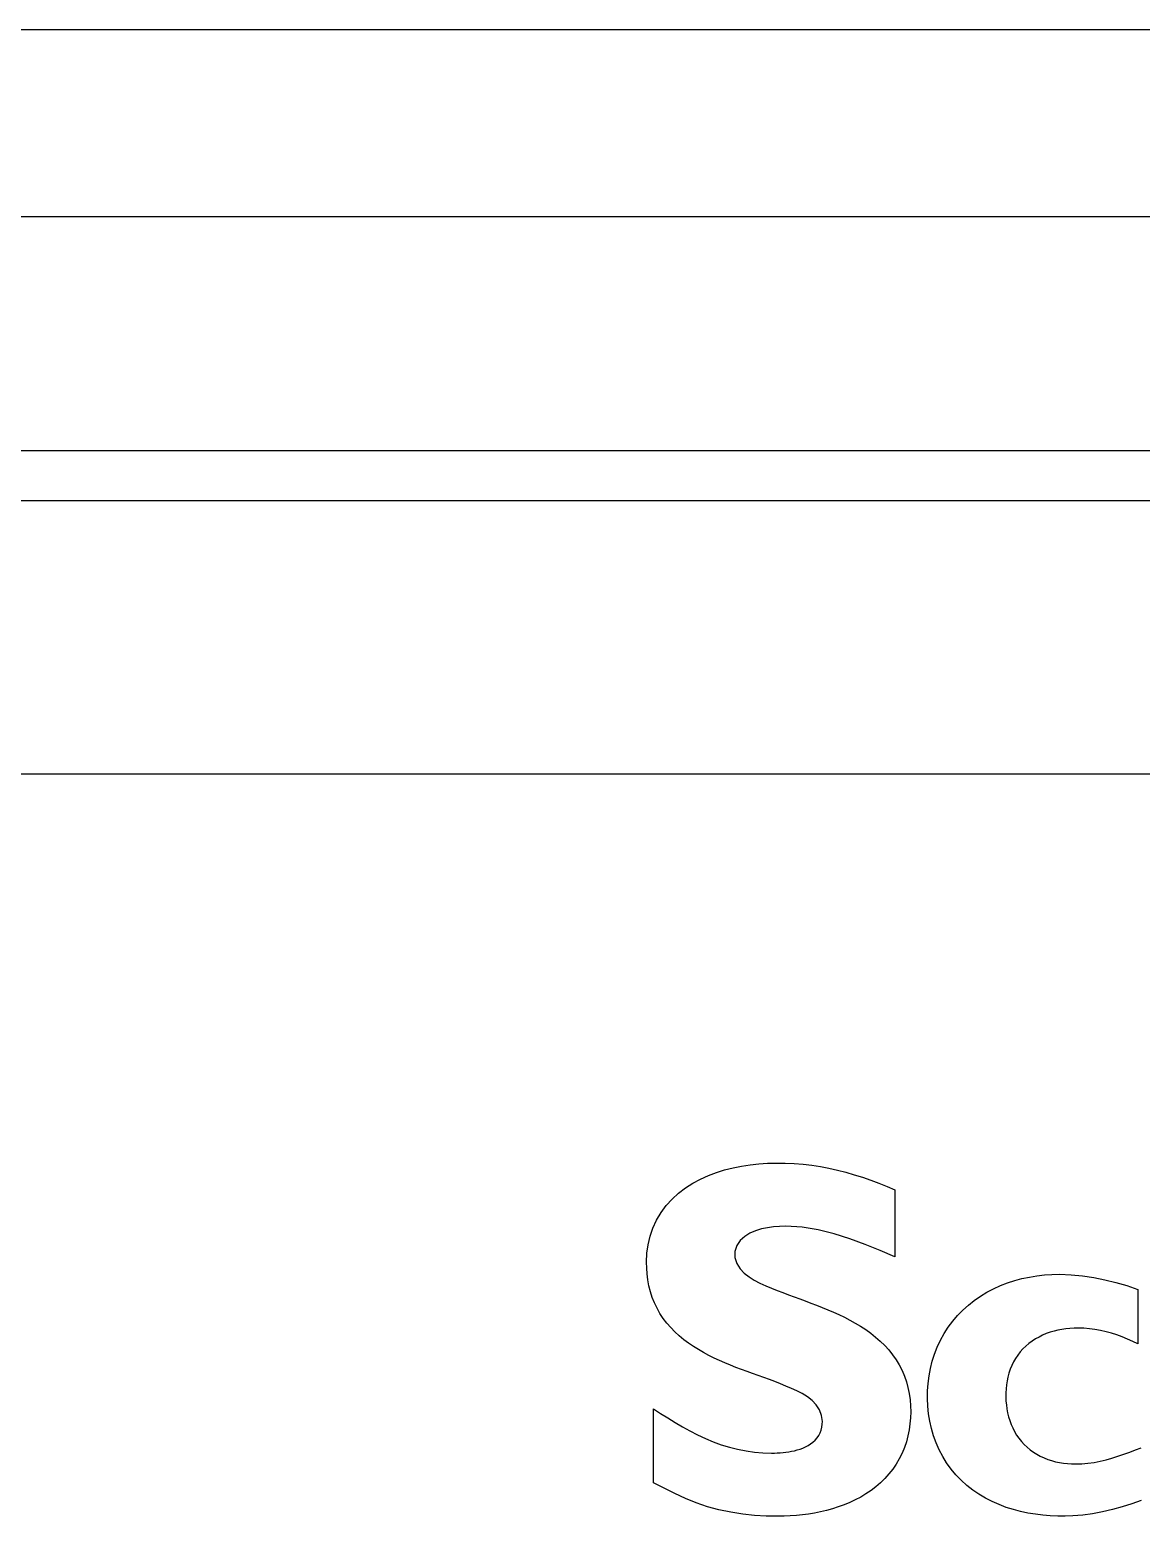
# Model space of a CAD drawing. Extents: x 0 to 226, y 0 to 690.
# Drawn here: x 134.74 to 146.62, y 637.36 to 653.24 of the extents above; entities that cross this region are included whole.
import ezdxf

# ---------------------------------------------------------------- set-up
doc = ezdxf.new("R2010")
doc.units = 0
doc.layers.add('-15N-THT. THIẾT BỊ ĐÓNG MỞ', color=40, linetype='CONTINUOUS')

# ---------------------------------------------------------------- blocks, each defined once
blk = doc.blocks.new('06 - N - SC VSD ATV630D30~D45N4')
at = {"layer": '-15N-THT. THIẾT BỊ ĐÓNG MỞ'}
for p, q in [((95.447, 308.591), (-95.457, 308.591)), ((86.98, 306.591), (-6.99, 306.591)), ((69.99, 304.091), (-70, 304.091)), ((6.8, 303.562), (73.19, 303.562)), ((6.9, 300.641), (73.09, 300.641)), ((28.986, 296.35), (29.072, 296.382)), ((29.072, 296.382), (29.16, 296.41)), ((29.16, 296.41), (29.25, 296.432)), ((29.25, 296.432), (29.341, 296.45)), ((29.341, 296.45), (29.432, 296.464)), ((29.432, 296.464), (29.524, 296.474)), ((29.524, 296.474), (29.618, 296.48)), ((29.618, 296.48), (29.712, 296.482)), ((29.712, 296.482), (29.808, 296.482)), ((29.808, 296.482), (29.903, 296.477)), ((29.903, 296.477), (29.998, 296.47)), ((29.998, 296.47), (30.091, 296.459)), ((30.091, 296.459), (30.183, 296.445)), ((30.183, 296.445), (30.274, 296.428)), ((30.274, 296.428), (30.365, 296.408)), ((30.365, 296.408), (30.455, 296.384)), ((30.455, 296.384), (30.544, 296.358)), ((28.668, 296.161), (28.742, 296.218)), ((28.742, 296.218), (28.82, 296.268)), ((28.82, 296.268), (28.901, 296.311)), ((28.901, 296.311), (28.986, 296.35)), ((30.544, 296.358), (30.633, 296.33)), ((30.633, 296.33), (30.721, 296.299)), ((30.721, 296.299), (30.809, 296.266)), ((30.809, 296.266), (30.895, 296.232)), ((30.895, 296.232), (30.98, 296.196)), ((28.536, 296.029), (28.599, 296.098)), ((28.599, 296.098), (28.668, 296.161)), ((30.98, 296.196), (30.98, 295.479)), ((30.98, 296.196), (30.98, 296.196)), ((28.432, 295.873), (28.48, 295.953)), ((28.48, 295.953), (28.536, 296.029)), ((28.363, 295.7), (28.393, 295.788)), ((28.393, 295.788), (28.432, 295.873)), ((29.43, 295.733), (29.375, 295.699)), ((29.491, 295.759), (29.43, 295.733)), ((29.553, 295.778), (29.491, 295.759)), ((29.617, 295.792), (29.553, 295.778)), ((29.682, 295.801), (29.617, 295.792)), ((29.747, 295.806), (29.682, 295.801)), ((29.813, 295.808), (29.747, 295.806)), ((29.813, 295.808), (29.813, 295.808)), ((29.987, 295.798), (29.813, 295.808)), ((30.159, 295.77), (29.987, 295.798)), ((30.329, 295.727), (30.159, 295.77)), ((28.329, 295.518), (28.342, 295.61)), ((28.342, 295.61), (28.363, 295.7)), ((29.29, 295.601), (29.27, 295.538)), ((29.326, 295.655), (29.29, 295.601)), ((29.375, 295.699), (29.326, 295.655)), ((30.496, 295.674), (30.329, 295.727)), ((30.66, 295.614), (30.496, 295.674)), ((30.821, 295.548), (30.66, 295.614)), ((28.325, 295.425), (28.329, 295.518)), ((28.325, 295.425), (28.325, 295.425)), ((28.327, 295.361), (28.325, 295.425)), ((29.27, 295.538), (29.27, 295.472)), ((29.27, 295.472), (29.289, 295.409)), ((30.98, 295.479), (30.821, 295.548)), ((30.98, 295.479), (30.98, 295.479)), ((28.331, 295.298), (28.327, 295.361)), ((28.34, 295.234), (28.331, 295.298)), ((29.289, 295.409), (29.324, 295.354)), ((29.324, 295.354), (29.37, 295.307)), ((29.37, 295.307), (29.421, 295.267)), ((29.421, 295.267), (29.477, 295.232)), ((32.337, 295.248), (32.416, 295.265)), ((32.416, 295.265), (32.496, 295.277)), ((32.496, 295.277), (32.576, 295.287)), ((32.576, 295.287), (32.657, 295.292)), ((32.657, 295.292), (32.737, 295.294)), ((32.737, 295.294), (32.737, 295.294)), ((32.737, 295.294), (32.861, 295.289)), ((32.861, 295.289), (32.984, 295.277)), ((32.984, 295.277), (33.105, 295.259)), ((33.105, 295.259), (33.223, 295.236)), ((28.351, 295.17), (28.34, 295.234)), ((28.367, 295.108), (28.351, 295.17)), ((28.387, 295.047), (28.367, 295.108)), ((29.477, 295.232), (29.537, 295.201)), ((29.537, 295.201), (29.6, 295.172)), ((29.6, 295.172), (29.661, 295.146)), ((29.661, 295.146), (29.721, 295.122)), ((29.721, 295.122), (29.782, 295.098)), ((29.782, 295.098), (29.842, 295.076)), ((31.893, 295.06), (31.962, 295.102)), ((31.962, 295.102), (32.034, 295.139)), ((32.034, 295.139), (32.107, 295.173)), ((32.107, 295.173), (32.182, 295.202)), ((32.182, 295.202), (32.259, 295.227)), ((32.259, 295.227), (32.337, 295.248)), ((33.223, 295.236), (33.341, 295.207)), ((33.341, 295.207), (33.457, 295.173)), ((33.457, 295.173), (33.574, 295.133)), ((33.574, 295.133), (33.574, 294.55)), ((33.574, 295.133), (33.574, 295.133)), ((28.41, 294.988), (28.387, 295.047)), ((28.438, 294.931), (28.41, 294.988)), ((29.842, 295.076), (29.902, 295.054)), ((29.902, 295.054), (29.962, 295.032)), ((29.962, 295.032), (30.022, 295.01)), ((30.022, 295.01), (30.082, 294.987)), ((30.082, 294.987), (30.142, 294.965)), ((30.142, 294.965), (30.202, 294.941)), ((30.202, 294.941), (30.262, 294.916)), ((31.705, 294.911), (31.764, 294.965)), ((31.764, 294.965), (31.827, 295.014)), ((31.827, 295.014), (31.893, 295.06)), ((28.469, 294.876), (28.438, 294.931)), ((28.504, 294.823), (28.469, 294.876)), ((28.542, 294.772), (28.504, 294.823)), ((30.262, 294.916), (30.322, 294.89)), ((30.322, 294.89), (30.381, 294.863)), ((30.381, 294.863), (30.44, 294.835)), ((30.44, 294.835), (30.498, 294.805)), ((30.498, 294.805), (30.556, 294.773)), ((31.549, 294.728), (31.597, 294.792)), ((31.597, 294.792), (31.649, 294.854)), ((31.649, 294.854), (31.705, 294.911)), ((28.584, 294.724), (28.542, 294.772)), ((28.628, 294.679), (28.584, 294.724)), ((28.674, 294.636), (28.628, 294.679)), ((28.723, 294.595), (28.674, 294.636)), ((30.556, 294.773), (30.612, 294.739)), ((30.612, 294.739), (30.668, 294.703)), ((30.668, 294.703), (30.721, 294.664)), ((30.721, 294.664), (30.773, 294.623)), ((30.773, 294.623), (30.823, 294.58)), ((31.466, 294.59), (31.505, 294.66)), ((31.505, 294.66), (31.549, 294.728)), ((32.519, 294.624), (32.481, 294.603)), ((32.558, 294.643), (32.519, 294.624)), ((32.597, 294.66), (32.558, 294.643)), ((32.638, 294.675), (32.597, 294.66)), ((32.68, 294.687), (32.638, 294.675)), ((32.722, 294.697), (32.68, 294.687)), ((32.764, 294.705), (32.722, 294.697)), ((32.807, 294.711), (32.764, 294.705)), ((32.85, 294.715), (32.807, 294.711)), ((32.894, 294.718), (32.85, 294.715)), ((32.937, 294.719), (32.894, 294.718)), ((32.937, 294.719), (32.937, 294.719)), ((32.997, 294.717), (32.937, 294.719)), ((33.058, 294.712), (32.997, 294.717)), ((33.117, 294.704), (33.058, 294.712)), ((33.177, 294.693), (33.117, 294.704)), ((33.235, 294.68), (33.177, 294.693)), ((33.293, 294.664), (33.235, 294.68)), ((33.351, 294.646), (33.293, 294.664)), ((33.408, 294.625), (33.351, 294.646)), ((33.464, 294.602), (33.408, 294.625)), ((28.774, 294.558), (28.723, 294.595)), ((28.826, 294.522), (28.774, 294.558)), ((28.88, 294.489), (28.826, 294.522)), ((28.935, 294.457), (28.88, 294.489)), ((30.823, 294.58), (30.87, 294.534)), ((30.87, 294.534), (30.915, 294.486)), ((30.915, 294.486), (30.955, 294.435)), ((31.403, 294.442), (31.432, 294.517)), ((31.432, 294.517), (31.466, 294.59)), ((32.319, 294.464), (32.293, 294.43)), ((32.348, 294.496), (32.319, 294.464)), ((32.378, 294.526), (32.348, 294.496)), ((32.411, 294.554), (32.378, 294.526)), ((32.445, 294.58), (32.411, 294.554)), ((32.481, 294.603), (32.445, 294.58)), ((33.52, 294.577), (33.464, 294.602)), ((33.574, 294.55), (33.52, 294.577)), ((33.574, 294.55), (33.574, 294.55)), ((28.991, 294.427), (28.935, 294.457)), ((29.048, 294.399), (28.991, 294.427)), ((29.105, 294.373), (29.048, 294.399)), ((29.163, 294.347), (29.105, 294.373)), ((29.222, 294.323), (29.163, 294.347)), ((29.281, 294.299), (29.222, 294.323)), ((30.955, 294.435), (30.993, 294.381)), ((30.993, 294.381), (31.026, 294.325)), ((31.026, 294.325), (31.056, 294.267)), ((31.359, 294.288), (31.378, 294.366)), ((31.378, 294.366), (31.403, 294.442)), ((32.228, 294.318), (32.212, 294.279)), ((32.247, 294.357), (32.228, 294.318)), ((32.269, 294.394), (32.247, 294.357)), ((32.293, 294.43), (32.269, 294.394)), ((29.34, 294.277), (29.281, 294.299)), ((29.399, 294.255), (29.34, 294.277)), ((29.459, 294.233), (29.399, 294.255)), ((29.519, 294.212), (29.459, 294.233)), ((29.578, 294.19), (29.519, 294.212)), ((29.638, 294.169), (29.578, 294.19)), ((29.697, 294.147), (29.638, 294.169)), ((29.756, 294.124), (29.697, 294.147)), ((31.056, 294.267), (31.081, 294.207)), ((31.081, 294.207), (31.102, 294.146)), ((31.102, 294.146), (31.119, 294.083)), ((31.334, 294.129), (31.344, 294.209)), ((31.344, 294.209), (31.359, 294.288)), ((32.178, 294.154), (32.171, 294.112)), ((32.187, 294.196), (32.178, 294.154)), ((32.198, 294.238), (32.187, 294.196)), ((32.212, 294.279), (32.198, 294.238)), ((29.815, 294.1), (29.756, 294.124)), ((29.873, 294.075), (29.815, 294.1)), ((29.932, 294.048), (29.873, 294.075)), ((29.99, 294.019), (29.932, 294.048)), ((30.044, 293.985), (29.99, 294.019)), ((30.094, 293.946), (30.044, 293.985)), ((31.119, 294.083), (31.132, 294.019)), ((31.132, 294.019), (31.141, 293.954)), ((31.328, 293.967), (31.329, 294.048)), ((31.329, 294.048), (31.334, 294.129)), ((32.165, 294.026), (32.164, 293.983)), ((32.164, 293.983), (32.166, 293.94)), ((32.167, 294.069), (32.165, 294.026)), ((32.171, 294.112), (32.167, 294.069)), ((28.4, 293.858), (28.476, 293.808)), ((28.4, 293.858), (28.4, 293.858)), ((28.4, 293.065), (28.4, 293.858)), ((30.137, 293.9), (30.094, 293.946)), ((30.172, 293.846), (30.137, 293.9)), ((30.196, 293.786), (30.172, 293.846)), ((31.141, 293.954), (31.146, 293.889)), ((31.146, 293.889), (31.148, 293.824)), ((31.148, 293.824), (31.146, 293.759)), ((31.332, 293.885), (31.328, 293.967)), ((31.34, 293.804), (31.332, 293.885)), ((32.166, 293.94), (32.17, 293.898)), ((32.17, 293.898), (32.176, 293.856)), ((32.176, 293.856), (32.184, 293.814)), ((28.476, 293.808), (28.553, 293.759)), ((28.553, 293.759), (28.63, 293.711)), ((28.63, 293.711), (28.708, 293.664)), ((28.708, 293.664), (28.788, 293.62)), ((30.205, 293.723), (30.196, 293.786)), ((30.199, 293.661), (30.203, 293.692)), ((30.203, 293.692), (30.205, 293.723)), ((30.205, 293.723), (30.205, 293.723)), ((31.14, 293.695), (31.131, 293.631)), ((31.146, 293.759), (31.14, 293.695)), ((31.353, 293.724), (31.34, 293.804)), ((31.37, 293.645), (31.353, 293.724)), ((32.184, 293.814), (32.194, 293.772)), ((32.194, 293.772), (32.206, 293.732)), ((32.206, 293.732), (32.221, 293.691)), ((32.221, 293.691), (32.238, 293.652)), ((28.788, 293.62), (28.87, 293.578)), ((28.87, 293.578), (28.954, 293.539)), ((28.954, 293.539), (29.038, 293.504)), ((30.103, 293.501), (30.126, 293.522)), ((30.126, 293.522), (30.147, 293.546)), ((30.147, 293.546), (30.165, 293.572)), ((30.165, 293.572), (30.179, 293.6)), ((30.179, 293.6), (30.191, 293.63)), ((30.191, 293.63), (30.199, 293.661)), ((31.119, 293.567), (31.102, 293.504)), ((31.131, 293.631), (31.119, 293.567)), ((31.392, 293.568), (31.37, 293.645)), ((31.42, 293.492), (31.392, 293.568)), ((32.238, 293.652), (32.258, 293.614)), ((32.258, 293.614), (32.28, 293.577)), ((32.28, 293.577), (32.305, 293.542)), ((32.305, 293.542), (32.332, 293.509)), ((32.332, 293.509), (32.36, 293.477)), ((29.038, 293.504), (29.124, 293.473)), ((29.124, 293.473), (29.211, 293.446)), ((29.211, 293.446), (29.299, 293.424)), ((29.299, 293.424), (29.389, 293.407)), ((29.389, 293.407), (29.479, 293.394)), ((29.479, 293.394), (29.569, 293.387)), ((29.569, 293.387), (29.66, 293.384)), ((29.66, 293.384), (29.691, 293.384)), ((29.66, 293.384), (29.66, 293.384)), ((29.691, 293.384), (29.722, 293.385)), ((29.722, 293.385), (29.753, 293.387)), ((29.753, 293.387), (29.784, 293.39)), ((29.784, 293.39), (29.814, 293.393)), ((29.814, 293.393), (29.845, 293.397)), ((29.845, 293.397), (29.875, 293.403)), ((29.875, 293.403), (29.905, 293.409)), ((29.905, 293.409), (29.936, 293.417)), ((29.936, 293.417), (29.966, 293.426)), ((29.966, 293.426), (29.995, 293.437)), ((29.995, 293.437), (30.024, 293.45)), ((30.024, 293.45), (30.052, 293.465)), ((30.052, 293.465), (30.078, 293.482)), ((30.078, 293.482), (30.103, 293.501)), ((31.056, 293.382), (31.026, 293.323)), ((31.081, 293.442), (31.056, 293.382)), ((31.102, 293.504), (31.081, 293.442)), ((31.452, 293.418), (31.42, 293.492)), ((31.49, 293.347), (31.452, 293.418)), ((31.532, 293.278), (31.49, 293.347)), ((32.36, 293.477), (32.391, 293.448)), ((32.391, 293.448), (32.424, 293.42)), ((32.424, 293.42), (32.459, 293.395)), ((32.459, 293.395), (32.495, 293.372)), ((32.495, 293.372), (32.533, 293.351)), ((32.533, 293.351), (32.573, 293.333)), ((33.299, 293.331), (33.363, 293.351)), ((33.363, 293.351), (33.425, 293.372)), ((33.425, 293.372), (33.488, 293.395)), ((33.488, 293.395), (33.55, 293.417)), ((33.55, 293.417), (33.612, 293.441)), ((30.956, 293.213), (30.916, 293.161)), ((30.993, 293.267), (30.956, 293.213)), ((31.026, 293.323), (30.993, 293.267)), ((31.58, 293.213), (31.532, 293.278)), ((31.631, 293.151), (31.58, 293.213)), ((32.573, 293.333), (32.613, 293.317)), ((32.613, 293.317), (32.654, 293.303)), ((32.654, 293.303), (32.695, 293.292)), ((32.695, 293.292), (32.738, 293.283)), ((32.738, 293.283), (32.78, 293.276)), ((32.78, 293.276), (32.823, 293.271)), ((32.823, 293.271), (32.866, 293.269)), ((32.866, 293.269), (32.909, 293.268)), ((32.909, 293.268), (32.975, 293.27)), ((32.909, 293.268), (32.909, 293.268)), ((32.975, 293.27), (33.041, 293.276)), ((33.041, 293.276), (33.107, 293.285)), ((33.107, 293.285), (33.171, 293.298)), ((33.171, 293.298), (33.236, 293.313)), ((33.236, 293.313), (33.299, 293.331)), ((28.4, 293.065), (28.4, 293.065)), ((28.513, 293.008), (28.4, 293.065)), ((30.825, 293.067), (30.776, 293.024)), ((30.872, 293.113), (30.825, 293.067)), ((30.916, 293.161), (30.872, 293.113)), ((31.687, 293.093), (31.631, 293.151)), ((31.747, 293.039), (31.687, 293.093)), ((31.811, 292.989), (31.747, 293.039)), ((28.626, 292.952), (28.513, 293.008)), ((28.741, 292.9), (28.626, 292.952)), ((28.857, 292.852), (28.741, 292.9)), ((30.556, 292.883), (30.497, 292.855)), ((30.614, 292.914), (30.556, 292.883)), ((30.67, 292.948), (30.614, 292.914)), ((30.724, 292.985), (30.67, 292.948)), ((30.776, 293.024), (30.724, 292.985)), ((31.877, 292.944), (31.811, 292.989)), ((31.947, 292.902), (31.877, 292.944)), ((32.019, 292.865), (31.947, 292.902)), ((33.612, 292.877), (33.511, 292.842)), ((28.976, 292.811), (28.857, 292.852)), ((29.099, 292.777), (28.976, 292.811)), ((29.226, 292.751), (29.099, 292.777)), ((29.353, 292.731), (29.226, 292.751)), ((29.479, 292.718), (29.353, 292.731)), ((29.605, 292.711), (29.479, 292.718)), ((29.861, 292.712), (29.796, 292.71)), ((29.927, 292.717), (29.861, 292.712)), ((29.992, 292.723), (29.927, 292.717)), ((30.057, 292.732), (29.992, 292.723)), ((30.121, 292.742), (30.057, 292.732)), ((30.185, 292.755), (30.121, 292.742)), ((30.249, 292.77), (30.185, 292.755)), ((30.312, 292.788), (30.249, 292.77)), ((30.374, 292.808), (30.312, 292.788)), ((30.436, 292.83), (30.374, 292.808)), ((30.497, 292.855), (30.436, 292.83)), ((32.093, 292.833), (32.019, 292.865)), ((32.168, 292.804), (32.093, 292.833)), ((32.245, 292.78), (32.168, 292.804)), ((32.323, 292.759), (32.245, 292.78)), ((32.401, 292.743), (32.323, 292.759)), ((32.481, 292.73), (32.401, 292.743)), ((32.56, 292.72), (32.481, 292.73)), ((32.64, 292.714), (32.56, 292.72)), ((32.719, 292.71), (32.64, 292.714)), ((32.88, 292.713), (32.8, 292.71)), ((32.986, 292.722), (32.88, 292.713)), ((32.88, 292.713), (32.88, 292.713)), ((33.092, 292.736), (32.986, 292.722)), ((33.199, 292.756), (33.092, 292.736)), ((33.304, 292.781), (33.199, 292.756)), ((33.409, 292.81), (33.304, 292.781)), ((33.511, 292.842), (33.409, 292.81)), ((29.731, 292.709), (29.605, 292.711)), ((29.796, 292.71), (29.731, 292.709)), ((29.731, 292.709), (29.731, 292.709)), ((32.8, 292.71), (32.719, 292.71))]:
    blk.add_line(p, q, dxfattribs=at)

msp = doc.modelspace()

# ---------------------------------------------------------------- block references
msp.add_blockref('06 - N - SC VSD ATV630D30~D45N4', (113.005, 344.65))

doc.saveas('drawing.dxf')
